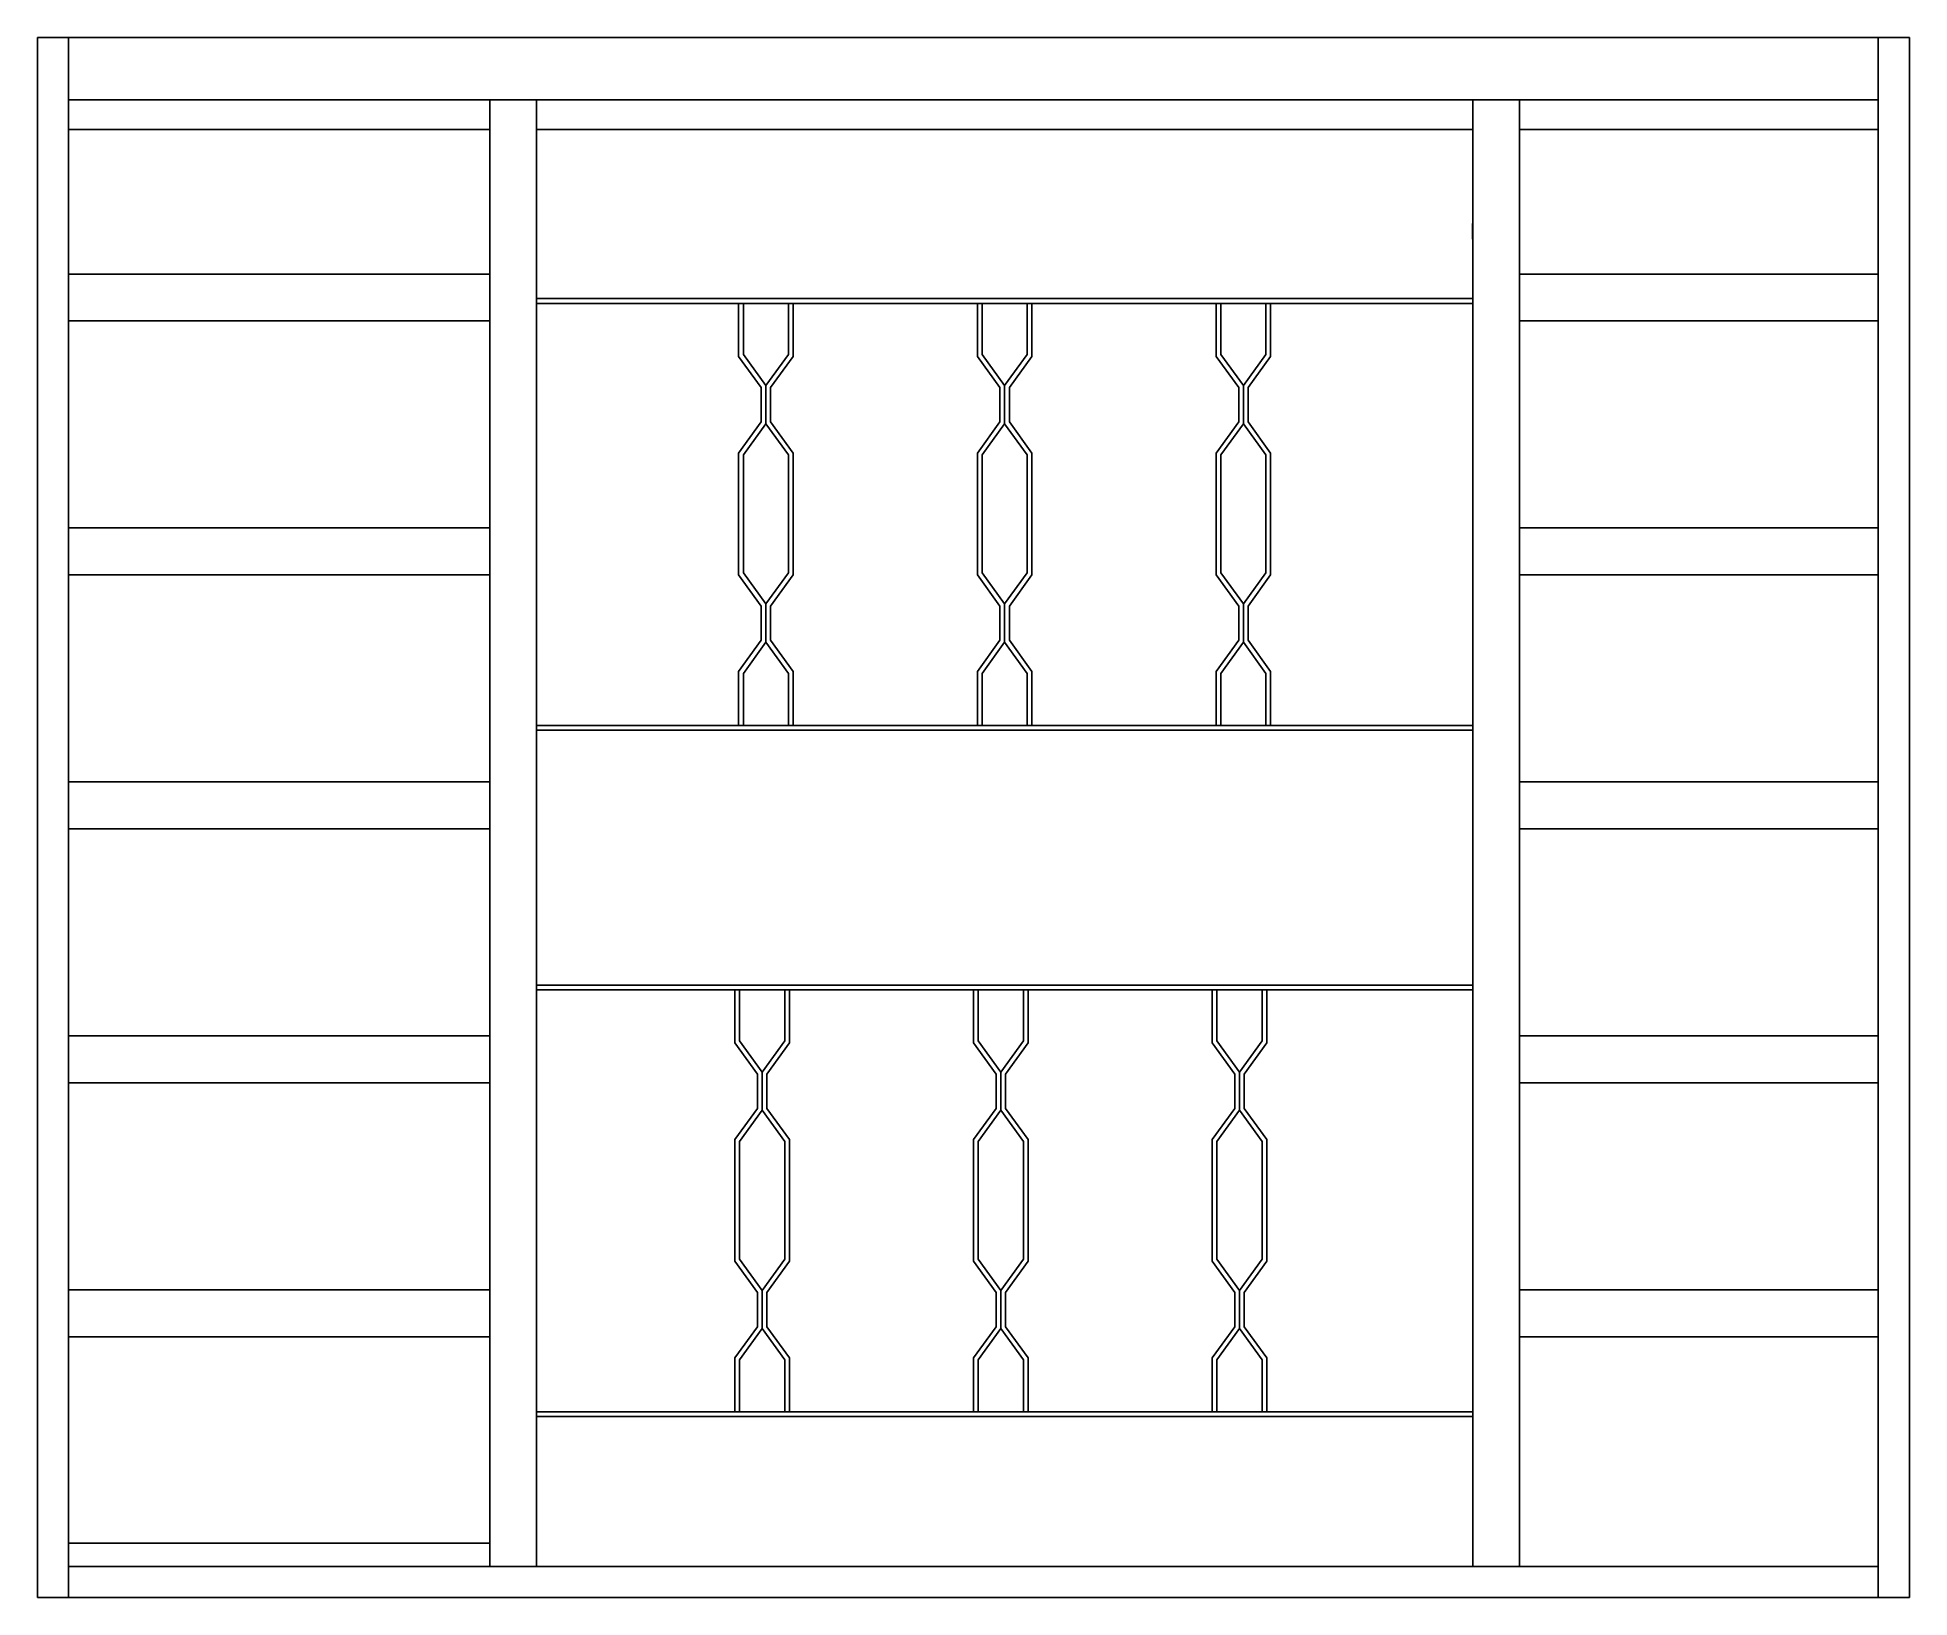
# Model space of a CAD drawing. Header units: millimetres. Extents: x 222.64 to 223.84, y 1307.19 to 1308.19.
import ezdxf

# ---------------------------------------------------------------- set-up
doc = ezdxf.new("R2010")
doc.units = ezdxf.units.MM
doc.header["$LTSCALE"] = 0.5
doc.layers.add('Gravia_Janelas', color=1, linetype='Continuous')

msp = doc.modelspace()

# ---------------------------------------------------------------- linework, layer by layer
at = {"layer": 'Gravia_Janelas', "color": 2}
for p, q in [((222.6412, 1308.1906), (222.6412, 1307.1906)), ((223.8412, 1308.1906), (222.6412, 1308.1906)), ((223.8412, 1307.1906), (223.8412, 1308.1906)), ((222.6412, 1307.1906), (223.8412, 1307.1906))]:
    msp.add_line(p, q, dxfattribs=at)
at = {"layer": 'Gravia_Janelas'}
for p, q in [((222.6612, 1308.1906), (222.6612, 1307.1906)), ((223.8212, 1307.1906), (223.8212, 1308.1906)), ((223.8212, 1308.1506), (222.6612, 1308.1506)), ((223.8212, 1308.1506), (222.6612, 1308.1506)), ((222.9312, 1308.1506), (222.9312, 1307.2106)), ((222.9612, 1308.1506), (222.9612, 1307.2106)), ((223.5612, 1308.1506), (223.5612, 1307.2106)), ((223.5912, 1308.1506), (223.5912, 1307.2106)), ((222.9312, 1308.1317), (222.6612, 1308.1317)), ((223.5612, 1308.1317), (222.9612, 1308.1317)), ((223.8212, 1308.1317), (223.5912, 1308.1317)), ((222.9612, 1308.0614), (222.9612, 1308.0714)), ((223.561, 1308.0714), (223.561, 1308.0614)), ((223.5612, 1308.06), (223.5612, 1308.06)), ((222.9312, 1308.039), (222.6612, 1308.039)), ((223.8212, 1308.039), (223.5912, 1308.039)), ((222.9612, 1308.0232), (223.5612, 1308.0232)), ((222.9962, 1308.0202), (222.9612, 1308.0202)), ((222.9612, 1308.0202), (223.5612, 1308.0202)), ((223.0907, 1307.9862), (223.0907, 1308.0202)), ((223.0937, 1307.9875), (223.0937, 1308.0202)), ((223.1227, 1307.9875), (223.1227, 1308.0202)), ((223.1257, 1307.9862), (223.1257, 1308.0202)), ((223.2437, 1307.9862), (223.2437, 1308.0202)), ((223.2467, 1307.9875), (223.2467, 1308.0202)), ((223.2757, 1307.9875), (223.2757, 1308.0202)), ((223.2787, 1307.9862), (223.2787, 1308.0202)), ((223.3967, 1307.9862), (223.3967, 1308.0202)), ((223.3997, 1307.9875), (223.3997, 1308.0202)), ((223.4287, 1307.9875), (223.4287, 1308.0202)), ((223.4317, 1307.9862), (223.4317, 1308.0202)), ((222.9312, 1308.009), (222.6612, 1308.009)), ((223.8212, 1308.009), (223.5912, 1308.009)), ((223.0907, 1307.9862), (223.1052, 1307.9662)), ((223.0937, 1307.9875), (223.1082, 1307.9675)), ((223.1227, 1307.9875), (223.1082, 1307.9675)), ((223.1257, 1307.9862), (223.1112, 1307.9662)), ((223.2437, 1307.9862), (223.2582, 1307.9662)), ((223.2467, 1307.9875), (223.2612, 1307.9675)), ((223.2757, 1307.9875), (223.2612, 1307.9675)), ((223.2787, 1307.9862), (223.2642, 1307.9662)), ((223.3967, 1307.9862), (223.4112, 1307.9662)), ((223.3997, 1307.9875), (223.4142, 1307.9675)), ((223.4287, 1307.9875), (223.4142, 1307.9675)), ((223.4317, 1307.9862), (223.4172, 1307.9662)), ((223.1052, 1307.9552), (223.1052, 1307.9662)), ((223.1082, 1307.9552), (223.1082, 1307.9675)), ((223.1082, 1307.9552), (223.1082, 1307.9675)), ((223.1112, 1307.9552), (223.1112, 1307.9662)), ((223.2582, 1307.9552), (223.2582, 1307.9662)), ((223.2612, 1307.9552), (223.2612, 1307.9675)), ((223.2612, 1307.9552), (223.2612, 1307.9675)), ((223.2642, 1307.9552), (223.2642, 1307.9662)), ((223.4112, 1307.9552), (223.4112, 1307.9662)), ((223.4142, 1307.9552), (223.4142, 1307.9675)), ((223.4142, 1307.9552), (223.4142, 1307.9675)), ((223.4172, 1307.9552), (223.4172, 1307.9662)), ((223.1052, 1307.9552), (223.1052, 1307.9442)), ((223.1082, 1307.9552), (223.1082, 1307.943)), ((223.1082, 1307.9552), (223.1082, 1307.943)), ((223.1112, 1307.9552), (223.1112, 1307.9442)), ((223.2582, 1307.9552), (223.2582, 1307.9442)), ((223.2612, 1307.9552), (223.2612, 1307.943)), ((223.2612, 1307.9552), (223.2612, 1307.943)), ((223.2642, 1307.9552), (223.2642, 1307.9442)), ((223.4112, 1307.9552), (223.4112, 1307.9442)), ((223.4142, 1307.9552), (223.4142, 1307.943)), ((223.4142, 1307.9552), (223.4142, 1307.943)), ((223.4172, 1307.9552), (223.4172, 1307.9442)), ((223.0907, 1307.9242), (223.1052, 1307.9442)), ((223.0937, 1307.923), (223.1082, 1307.943)), ((223.1227, 1307.923), (223.1082, 1307.943)), ((223.1257, 1307.9242), (223.1112, 1307.9442)), ((223.2437, 1307.9242), (223.2582, 1307.9442)), ((223.2467, 1307.923), (223.2612, 1307.943)), ((223.2757, 1307.923), (223.2612, 1307.943)), ((223.2787, 1307.9242), (223.2642, 1307.9442)), ((223.3967, 1307.9242), (223.4112, 1307.9442)), ((223.3997, 1307.923), (223.4142, 1307.943)), ((223.4287, 1307.923), (223.4142, 1307.943)), ((223.4317, 1307.9242), (223.4172, 1307.9442)), ((223.0907, 1307.9242), (223.0907, 1307.8462)), ((223.0937, 1307.923), (223.0937, 1307.8475)), ((223.1227, 1307.923), (223.1227, 1307.8475)), ((223.1257, 1307.9242), (223.1257, 1307.8462)), ((223.2437, 1307.9242), (223.2437, 1307.8462)), ((223.2467, 1307.923), (223.2467, 1307.8475)), ((223.2757, 1307.923), (223.2757, 1307.8475)), ((223.2787, 1307.9242), (223.2787, 1307.8462)), ((223.3967, 1307.9242), (223.3967, 1307.8462)), ((223.3997, 1307.923), (223.3997, 1307.8475)), ((223.4287, 1307.923), (223.4287, 1307.8475)), ((223.4317, 1307.9242), (223.4317, 1307.8462)), ((222.9612, 1307.8914), (222.9612, 1307.9014)), ((222.9312, 1307.8762), (222.6612, 1307.8762)), ((223.8212, 1307.8762), (223.5912, 1307.8762)), ((222.9312, 1307.8462), (222.6612, 1307.8462)), ((223.0907, 1307.8462), (223.1052, 1307.8262)), ((223.0937, 1307.8475), (223.1082, 1307.8275)), ((223.1227, 1307.8475), (223.1082, 1307.8275)), ((223.1257, 1307.8462), (223.1112, 1307.8262)), ((223.2437, 1307.8462), (223.2582, 1307.8262)), ((223.2467, 1307.8475), (223.2612, 1307.8275)), ((223.2757, 1307.8475), (223.2612, 1307.8275)), ((223.2787, 1307.8462), (223.2642, 1307.8262)), ((223.3967, 1307.8462), (223.4112, 1307.8262)), ((223.3997, 1307.8475), (223.4142, 1307.8275)), ((223.4287, 1307.8475), (223.4142, 1307.8275)), ((223.4317, 1307.8462), (223.4172, 1307.8262)), ((223.8212, 1307.8462), (223.5912, 1307.8462)), ((223.1052, 1307.8262), (223.1052, 1307.8152)), ((223.1082, 1307.8275), (223.1082, 1307.8152)), ((223.1082, 1307.8275), (223.1082, 1307.8152)), ((223.1112, 1307.8262), (223.1112, 1307.8152)), ((223.2582, 1307.8262), (223.2582, 1307.8152)), ((223.2612, 1307.8275), (223.2612, 1307.8152)), ((223.2612, 1307.8275), (223.2612, 1307.8152)), ((223.2642, 1307.8262), (223.2642, 1307.8152)), ((223.4112, 1307.8262), (223.4112, 1307.8152)), ((223.4142, 1307.8275), (223.4142, 1307.8152)), ((223.4142, 1307.8275), (223.4142, 1307.8152)), ((223.4172, 1307.8262), (223.4172, 1307.8152)), ((223.1052, 1307.8152), (223.1052, 1307.8042)), ((223.1082, 1307.8152), (223.1082, 1307.803)), ((223.1082, 1307.8152), (223.1082, 1307.803)), ((223.1112, 1307.8152), (223.1112, 1307.8042)), ((223.2582, 1307.8152), (223.2582, 1307.8042)), ((223.2612, 1307.8152), (223.2612, 1307.803)), ((223.2612, 1307.8152), (223.2612, 1307.803)), ((223.2642, 1307.8152), (223.2642, 1307.8042)), ((223.4112, 1307.8152), (223.4112, 1307.8042)), ((223.4142, 1307.8152), (223.4142, 1307.803)), ((223.4142, 1307.8152), (223.4142, 1307.803)), ((223.4172, 1307.8152), (223.4172, 1307.8042)), ((223.0907, 1307.7842), (223.1052, 1307.8042)), ((223.0937, 1307.783), (223.1082, 1307.803)), ((223.1227, 1307.783), (223.1082, 1307.803)), ((223.1257, 1307.7842), (223.1112, 1307.8042)), ((223.2437, 1307.7842), (223.2582, 1307.8042)), ((223.2467, 1307.783), (223.2612, 1307.803)), ((223.2757, 1307.783), (223.2612, 1307.803)), ((223.2787, 1307.7842), (223.2642, 1307.8042)), ((223.3967, 1307.7842), (223.4112, 1307.8042)), ((223.3997, 1307.783), (223.4142, 1307.803)), ((223.4287, 1307.783), (223.4142, 1307.803)), ((223.4317, 1307.7842), (223.4172, 1307.8042)), ((223.0907, 1307.7842), (223.0907, 1307.7502)), ((223.1257, 1307.7842), (223.1257, 1307.7502)), ((223.2437, 1307.7842), (223.2437, 1307.7502)), ((223.2787, 1307.7842), (223.2787, 1307.7502)), ((223.3967, 1307.7842), (223.3967, 1307.7502)), ((223.4317, 1307.7842), (223.4317, 1307.7502)), ((223.0937, 1307.783), (223.0937, 1307.7502)), ((223.1227, 1307.783), (223.1227, 1307.7502)), ((223.2467, 1307.783), (223.2467, 1307.7502)), ((223.2757, 1307.783), (223.2757, 1307.7502)), ((223.3997, 1307.783), (223.3997, 1307.7502)), ((223.4287, 1307.783), (223.4287, 1307.7502)), ((222.9612, 1307.7497), (223.5612, 1307.7497)), ((222.9612, 1307.7467), (223.5612, 1307.7467)), ((222.9612, 1307.7314), (222.9612, 1307.7214)), ((222.9312, 1307.7134), (222.6612, 1307.7134)), ((223.8212, 1307.7134), (223.5912, 1307.7134)), ((222.9312, 1307.6834), (222.6612, 1307.6834)), ((223.8212, 1307.6834), (223.5912, 1307.6834)), ((222.9612, 1307.6171), (222.9612, 1307.6271)), ((222.9612, 1307.5832), (223.5612, 1307.5832)), ((222.9937, 1307.5802), (222.9612, 1307.5802)), ((222.9612, 1307.5802), (223.5612, 1307.5802)), ((223.0882, 1307.5462), (223.0882, 1307.5802)), ((223.0912, 1307.5475), (223.0912, 1307.5802)), ((223.1202, 1307.5475), (223.1202, 1307.5802)), ((223.1232, 1307.5462), (223.1232, 1307.5802)), ((223.2412, 1307.5462), (223.2412, 1307.5802)), ((223.2762, 1307.5802), (223.2412, 1307.5802)), ((223.2442, 1307.5475), (223.2442, 1307.5802)), ((223.2732, 1307.5475), (223.2732, 1307.5802)), ((223.2762, 1307.5462), (223.2762, 1307.5802)), ((223.3942, 1307.5462), (223.3942, 1307.5802)), ((223.4292, 1307.5802), (223.3942, 1307.5802)), ((223.3972, 1307.5475), (223.3972, 1307.5802)), ((223.4262, 1307.5475), (223.4262, 1307.5802)), ((223.4292, 1307.5462), (223.4292, 1307.5802)), ((222.9312, 1307.5506), (222.6612, 1307.5506)), ((223.0882, 1307.5462), (223.1027, 1307.5262)), ((223.0912, 1307.5475), (223.1057, 1307.5275)), ((223.1202, 1307.5475), (223.1057, 1307.5275)), ((223.1232, 1307.5462), (223.1087, 1307.5262)), ((223.2412, 1307.5462), (223.2557, 1307.5262)), ((223.2442, 1307.5475), (223.2587, 1307.5275)), ((223.2732, 1307.5475), (223.2587, 1307.5275)), ((223.2762, 1307.5462), (223.2617, 1307.5262)), ((223.3942, 1307.5462), (223.4087, 1307.5262)), ((223.3972, 1307.5475), (223.4117, 1307.5275)), ((223.4262, 1307.5475), (223.4117, 1307.5275)), ((223.4292, 1307.5462), (223.4147, 1307.5262)), ((223.8212, 1307.5506), (223.5912, 1307.5506)), ((222.9312, 1307.5206), (222.6612, 1307.5206)), ((223.1027, 1307.5152), (223.1027, 1307.5262)), ((223.1057, 1307.5152), (223.1057, 1307.5275)), ((223.1057, 1307.5152), (223.1057, 1307.5275)), ((223.1087, 1307.5152), (223.1087, 1307.5262)), ((223.2557, 1307.5152), (223.2557, 1307.5262)), ((223.2587, 1307.5152), (223.2587, 1307.5275)), ((223.2587, 1307.5152), (223.2587, 1307.5275)), ((223.2617, 1307.5152), (223.2617, 1307.5262)), ((223.4087, 1307.5152), (223.4087, 1307.5262)), ((223.4117, 1307.5152), (223.4117, 1307.5275)), ((223.4117, 1307.5152), (223.4117, 1307.5275)), ((223.4147, 1307.5152), (223.4147, 1307.5262)), ((223.8212, 1307.5206), (223.5912, 1307.5206)), ((223.1027, 1307.5152), (223.1027, 1307.5042)), ((223.1057, 1307.5152), (223.1057, 1307.503)), ((223.1057, 1307.5152), (223.1057, 1307.503)), ((223.1087, 1307.5152), (223.1087, 1307.5042)), ((223.2557, 1307.5152), (223.2557, 1307.5042)), ((223.2587, 1307.5152), (223.2587, 1307.503)), ((223.2587, 1307.5152), (223.2587, 1307.503)), ((223.2617, 1307.5152), (223.2617, 1307.5042)), ((223.4087, 1307.5152), (223.4087, 1307.5042)), ((223.4117, 1307.5152), (223.4117, 1307.503)), ((223.4117, 1307.5152), (223.4117, 1307.503)), ((223.4147, 1307.5152), (223.4147, 1307.5042)), ((223.0882, 1307.4842), (223.1027, 1307.5042)), ((223.0912, 1307.483), (223.1057, 1307.503)), ((223.1202, 1307.483), (223.1057, 1307.503)), ((223.1232, 1307.4842), (223.1087, 1307.5042)), ((223.2412, 1307.4842), (223.2557, 1307.5042)), ((223.2442, 1307.483), (223.2587, 1307.503)), ((223.2732, 1307.483), (223.2587, 1307.503)), ((223.2762, 1307.4842), (223.2617, 1307.5042)), ((223.3942, 1307.4842), (223.4087, 1307.5042)), ((223.3972, 1307.483), (223.4117, 1307.503)), ((223.4262, 1307.483), (223.4117, 1307.503)), ((223.4292, 1307.4842), (223.4147, 1307.5042)), ((223.0882, 1307.4842), (223.0882, 1307.4062)), ((223.1232, 1307.4842), (223.1232, 1307.4062)), ((223.2412, 1307.4842), (223.2412, 1307.4062)), ((223.2762, 1307.4842), (223.2762, 1307.4062)), ((223.3942, 1307.4842), (223.3942, 1307.4062)), ((223.4292, 1307.4842), (223.4292, 1307.4062)), ((223.0912, 1307.483), (223.0912, 1307.4075)), ((223.1202, 1307.483), (223.1202, 1307.4075)), ((223.2442, 1307.483), (223.2442, 1307.4075)), ((223.2732, 1307.483), (223.2732, 1307.4075)), ((223.3972, 1307.483), (223.3972, 1307.4075)), ((223.4262, 1307.483), (223.4262, 1307.4075)), ((222.9612, 1307.4471), (222.9612, 1307.4571)), ((223.0882, 1307.4062), (223.1027, 1307.3862)), ((223.0912, 1307.4075), (223.1057, 1307.3875)), ((223.1202, 1307.4075), (223.1057, 1307.3875)), ((223.1232, 1307.4062), (223.1087, 1307.3862)), ((223.2412, 1307.4062), (223.2557, 1307.3862)), ((223.2442, 1307.4075), (223.2587, 1307.3875)), ((223.2732, 1307.4075), (223.2587, 1307.3875)), ((223.2762, 1307.4062), (223.2617, 1307.3862)), ((223.3942, 1307.4062), (223.4087, 1307.3862)), ((223.3972, 1307.4075), (223.4117, 1307.3875)), ((223.4262, 1307.4075), (223.4117, 1307.3875)), ((223.4292, 1307.4062), (223.4147, 1307.3862)), ((222.9312, 1307.3878), (222.6612, 1307.3878)), ((223.1027, 1307.3862), (223.1027, 1307.3752)), ((223.1057, 1307.3875), (223.1057, 1307.3752)), ((223.1057, 1307.3875), (223.1057, 1307.3752)), ((223.1087, 1307.3862), (223.1087, 1307.3752)), ((223.2557, 1307.3862), (223.2557, 1307.3752)), ((223.2587, 1307.3875), (223.2587, 1307.3752)), ((223.2587, 1307.3875), (223.2587, 1307.3752)), ((223.2617, 1307.3862), (223.2617, 1307.3752)), ((223.4087, 1307.3862), (223.4087, 1307.3752)), ((223.4117, 1307.3875), (223.4117, 1307.3752)), ((223.4117, 1307.3875), (223.4117, 1307.3752)), ((223.4147, 1307.3862), (223.4147, 1307.3752)), ((223.8212, 1307.3878), (223.5912, 1307.3878)), ((223.0882, 1307.3442), (223.1027, 1307.3642)), ((223.1027, 1307.3752), (223.1027, 1307.3642)), ((223.1057, 1307.3752), (223.1057, 1307.363)), ((223.1057, 1307.3752), (223.1057, 1307.363)), ((223.1087, 1307.3752), (223.1087, 1307.3642)), ((223.1232, 1307.3442), (223.1087, 1307.3642)), ((223.2412, 1307.3442), (223.2557, 1307.3642)), ((223.2557, 1307.3752), (223.2557, 1307.3642)), ((223.2587, 1307.3752), (223.2587, 1307.363)), ((223.2587, 1307.3752), (223.2587, 1307.363)), ((223.2617, 1307.3752), (223.2617, 1307.3642)), ((223.2762, 1307.3442), (223.2617, 1307.3642)), ((223.3942, 1307.3442), (223.4087, 1307.3642)), ((223.4087, 1307.3752), (223.4087, 1307.3642)), ((223.4117, 1307.3752), (223.4117, 1307.363)), ((223.4117, 1307.3752), (223.4117, 1307.363)), ((223.4147, 1307.3752), (223.4147, 1307.3642)), ((223.4292, 1307.3442), (223.4147, 1307.3642)), ((222.9312, 1307.3578), (222.6612, 1307.3578)), ((223.0912, 1307.343), (223.1057, 1307.363)), ((223.1202, 1307.343), (223.1057, 1307.363)), ((223.2442, 1307.343), (223.2587, 1307.363)), ((223.2732, 1307.343), (223.2587, 1307.363)), ((223.3972, 1307.343), (223.4117, 1307.363)), ((223.4262, 1307.343), (223.4117, 1307.363)), ((223.8212, 1307.3578), (223.5912, 1307.3578)), ((223.0882, 1307.3442), (223.0882, 1307.3102)), ((223.0912, 1307.343), (223.0912, 1307.3102)), ((223.1202, 1307.343), (223.1202, 1307.3102)), ((223.1232, 1307.3442), (223.1232, 1307.3102)), ((223.2412, 1307.3442), (223.2412, 1307.3102)), ((223.2442, 1307.343), (223.2442, 1307.3102)), ((223.2732, 1307.343), (223.2732, 1307.3102)), ((223.2762, 1307.3442), (223.2762, 1307.3102)), ((223.3942, 1307.3442), (223.3942, 1307.3102)), ((223.3972, 1307.343), (223.3972, 1307.3102)), ((223.4262, 1307.343), (223.4262, 1307.3102)), ((223.4292, 1307.3442), (223.4292, 1307.3102)), ((222.9612, 1307.3097), (223.5612, 1307.3097)), ((222.9612, 1307.3067), (223.5612, 1307.3067)), ((222.9612, 1307.2871), (222.9612, 1307.2771)), ((222.9312, 1307.2256), (222.6612, 1307.2256)), ((222.6612, 1307.2106), (223.8212, 1307.2106))]:
    msp.add_line(p, q, dxfattribs=at)

doc.saveas('drawing.dxf')
